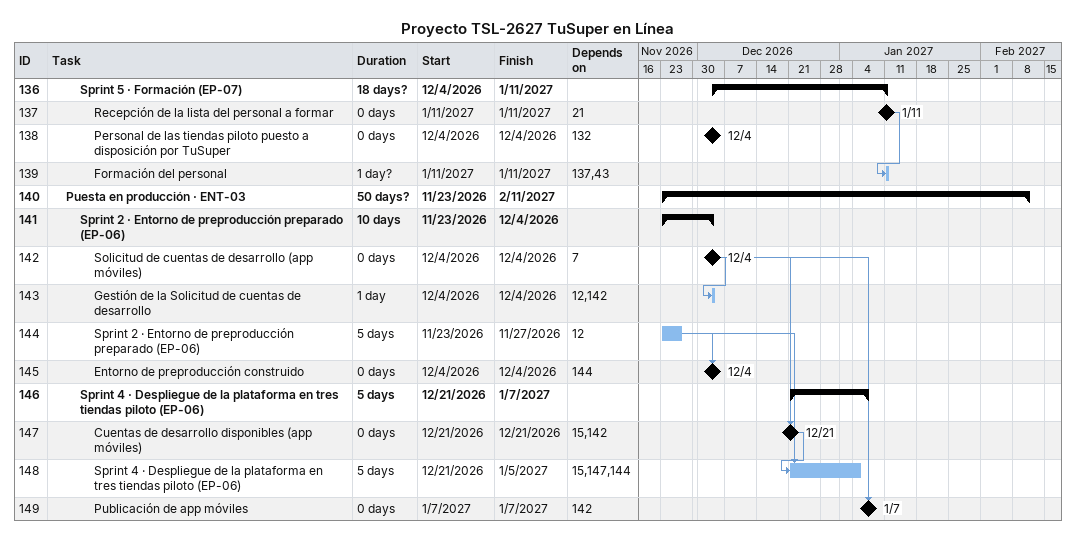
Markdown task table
Proyecto TSL-2627 TuSuper en Línea

| ID | Level | Task | Duration | Start | Finish | Predecessors |
|---|---|---|---|---|---|---|
| 136 | 3 | **Sprint 5 · Formación (EP-07)** | 18d? | 2026-12-04 | 2027-01-11 |  |
| 137 | 4 | Recepción de la lista del personal a formar | 0d | 2027-01-11 | 2027-01-11 | 21 |
| 138 | 4 | Personal de las tiendas piloto puesto a disposición por TuSuper | 0d | 2026-12-04 | 2026-12-04 | 132 |
| 139 | 4 | Formación del personal | 1d? | 2027-01-11 | 2027-01-11 | 137, 43 |
| 140 | 2 | **Puesta en producción · ENT-03** | 50d? | 2026-11-23 | 2027-02-11 |  |
| 141 | 3 | **Sprint 2 · Entorno de preproducción preparado (EP-06)** | 10d | 2026-11-23 | 2026-12-04 |  |
| 142 | 4 | Solicitud de cuentas de desarrollo (app móviles) | 0d | 2026-12-04 | 2026-12-04 | 7 |
| 143 | 4 | Gestión de la Solicitud de cuentas de desarrollo | 1d | 2026-12-04 | 2026-12-04 | 12, 142 |
| 144 | 4 | Sprint 2 · Entorno de preproducción preparado (EP-06) | 5d | 2026-11-23 | 2026-11-27 | 12 |
| 145 | 4 | Entorno de preproducción construido | 0d | 2026-12-04 | 2026-12-04 | 144 |
| 146 | 3 | **Sprint 4 · Despliegue de la plataforma en tres tiendas piloto (EP-06)** | 5d | 2026-12-21 | 2027-01-07 |  |
| 147 | 4 | Cuentas de desarrollo disponibles (app móviles) | 0d | 2026-12-21 | 2026-12-21 | 15, 142 |
| 148 | 4 | Sprint 4 · Despliegue de la plataforma en tres tiendas piloto (EP-06) | 5d | 2026-12-21 | 2027-01-05 | 15, 147, 144 |
| 149 | 4 | Publicación de app móviles | 0d | 2027-01-07 | 2027-01-07 | 142 |
